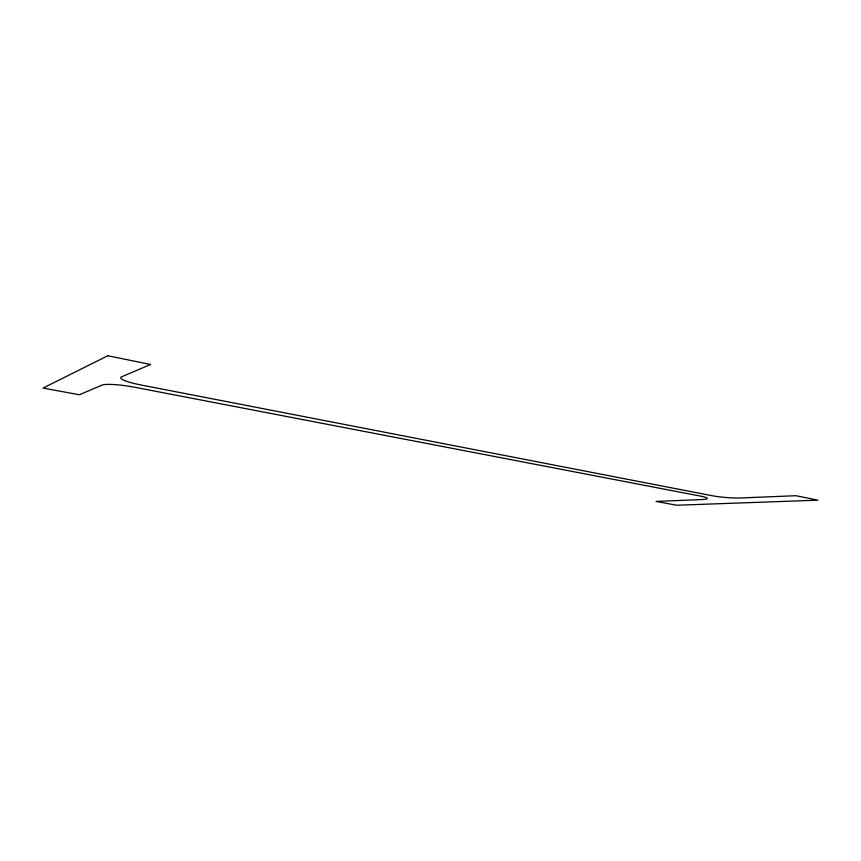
<?xml version="1.0" encoding="UTF-8"?>
<svg xmlns="http://www.w3.org/2000/svg" width="861" height="861" viewBox="0 0 861 861"><rect width="100%" height="100%" fill="white"/><g stroke="black" fill="none" stroke-linecap="round" stroke-linejoin="round"><path stroke-width="1.29" d="M107.797 355.765L43.05 388.053L79.373 394.768L102.007 385.136A26.519 3.853 8.7 0 1 134.693 387.256L700.725 496.162A19.889 2.303 5 0 1 702.038 499.552L656.071 501.425L676.681 505.235L817.95 500.176L796.027 495.71L740.901 497.959A20.836 2.475 4.8 0 1 711.886 495.667L140.73 384.932A27.832 4.305 8.7 0 1 121.713 376.763L150.6 364.472L107.797 355.765"/></g></svg>
